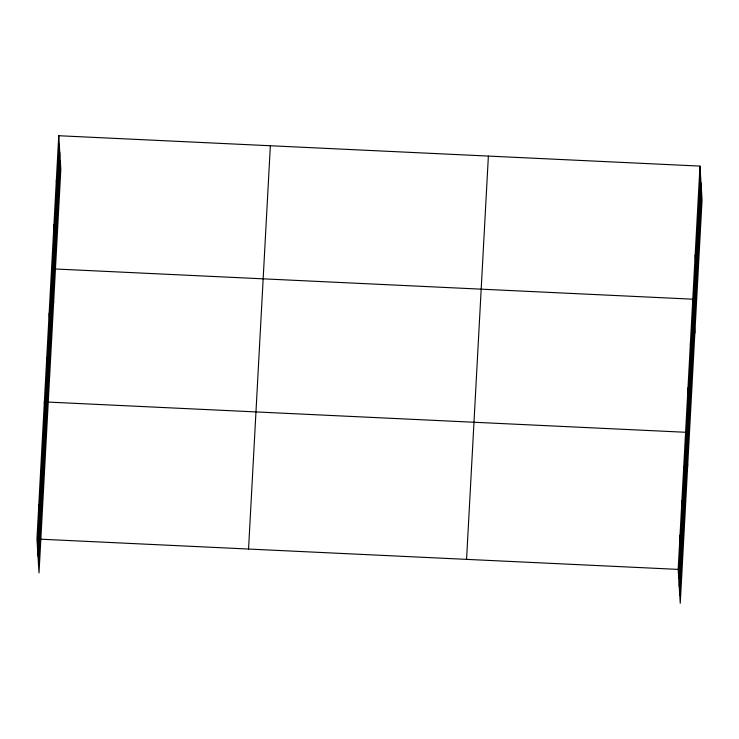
<?xml version="1.0" encoding="UTF-8"?>
<svg xmlns="http://www.w3.org/2000/svg" width="739" height="739" viewBox="0 0 739 739"><rect width="100%" height="100%" fill="white"/><g stroke="black" fill="none" stroke-linecap="round" stroke-linejoin="round"><path stroke-width="1.11" d="M58.75 135.727L36.95 539.027L39.019 572.901L60.82 169.61L58.75 135.727L699.981 166.099L702.05 199.973L680.249 603.273L678.18 569.39L699.981 166.099M37.477 547.599L59.277 144.299M37.985 555.95L59.785 152.65M38.511 564.55L60.312 161.259M248.553 549.04L270.354 145.749M466.568 559.368L488.377 156.077M678.698 577.963L700.498 174.672M679.215 586.313L701.015 183.023M679.741 594.923L701.542 191.623M54.991 268.978L692.785 299.184L694.854 333.067M47.795 402.062L685.589 432.269L687.658 466.152M40.377 539.184L678.18 569.39M697.579 210.458L698.106 219.03M695.177 254.816L695.704 263.398M690.383 343.543L690.91 352.115M687.991 387.91L688.508 396.483M683.732 466.549L684.259 475.122M681.885 500.83L682.411 509.402M680.028 535.11L680.554 543.682M56.349 180.094L56.875 188.667M53.956 224.453L54.483 233.025M51.554 268.811L53.633 302.694M49.162 313.179L49.679 321.751M46.76 357.537L47.287 366.11M44.358 401.905L46.437 435.788M42.511 436.186L43.038 444.758M40.654 470.466L41.181 479.038M38.807 504.746L39.324 513.319"/></g></svg>
